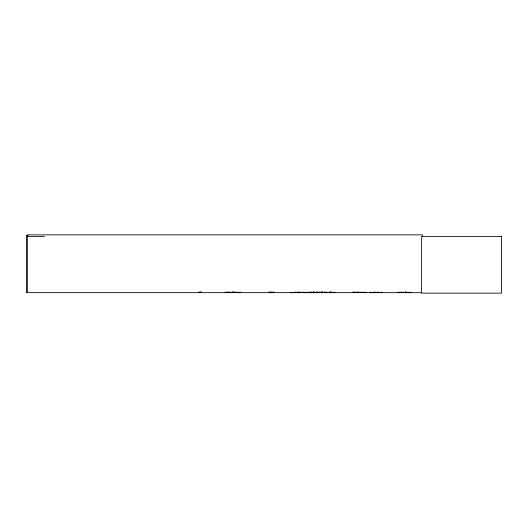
<?xml version="1.0" encoding="UTF-8"?>
<svg xmlns="http://www.w3.org/2000/svg" width="528" height="528" viewBox="0 0 528 528"><rect width="100%" height="100%" fill="white"/><g stroke="black" fill="none" stroke-linecap="round" stroke-linejoin="round"><path stroke-width="0.79" d="M409.438 292.637L409.438 292.189M317.137 292.585L317.163 292.189M361.357 292.585L361.39 292.189M309.936 292.585L309.976 292.189M315.051 292.585L315.091 292.189M317.288 292.585L317.328 292.189M322.225 292.598L322.238 292.189M322.403 292.585L322.41 292.07M369.989 292.657L382.054 292.611M290.961 292.657L297.865 292.598M297.673 292.598L297.62 291.951M270.204 292.585L270.191 292.07M274.454 292.598L274.507 292.228M233.138 292.585L233.066 292.189M233.495 292.585L233.495 292.189M228.466 292.598L228.433 292.189M228.03 292.598L228.017 292.07M370.161 292.598L370.194 292.228M291.179 292.598L291.218 292.228L291.251 292.657M317.348 292.598L317.295 292.07M326.271 292.598L326.324 292.228M224.948 292.598L240.735 292.624M228.327 292.598L228.38 292.228M269.597 292.598L269.656 292.228L269.709 292.657M28.05 235.462L26.4 235.462L26.4 292.657L421.595 292.657M26.4 236.524L44.51 236.524M226.063 292.288L240.722 292.288M298.538 292.288L309.111 292.288M355.766 292.288L366.34 292.288M397.828 292.288L408.395 292.288M226.043 292.426L240.742 292.426M298.518 292.426L309.131 292.439M355.747 292.426L366.359 292.439M397.808 292.439L408.421 292.426M274.507 292.538L268.838 292.598L268.831 292.228M298.531 292.624L334.897 292.637M352.856 292.228L366.353 292.624M397.815 292.624L411.16 292.657M316.292 292.598L316.318 292.07M315.988 292.598L315.929 292.228L315.876 292.657M313.698 292.585L313.764 292.07M236.518 292.598L236.465 292.228L236.412 292.657M333.894 292.598L333.841 292.228M330.033 292.598L330.106 291.951M273.313 292.598L273.299 292.07M273.002 292.585L273.075 292.189M357.199 292.598L357.146 292.228M313.995 292.585L313.995 292.07M273.141 292.585L273.154 292.07M319.103 292.585L319.11 292.07M374.504 292.585L374.524 292.07M321.611 292.585L321.704 292.07M319.374 292.585L319.367 292.07M314.259 292.585L314.252 292.07M409.49 292.598L409.49 292.189M401.003 292.598L401.003 292.189M422.42 236.524L422.42 234.868L27.331 234.868L27.331 292.657M409.972 292.189L409.972 292.657M405.874 292.07L405.874 292.657M405.577 292.07L405.577 292.657M405.385 292.07L405.346 292.657M401.478 292.189L401.478 292.657M381.823 292.189L381.823 292.657M378.932 292.189L378.932 292.657M377.804 292.07L377.804 292.657M377.546 292.07L377.579 292.657M374.794 292.07L374.794 292.657M374.497 292.07L374.471 292.657M374.246 292.07L374.246 292.657M371.118 292.189L371.118 292.657M370.22 292.189L370.22 292.657M357.984 292.07L357.984 292.657M357.713 292.07L357.713 292.657M357.093 292.189L357.093 292.657M354.209 292.07L354.209 292.657M354.057 292.07L354.057 292.657M353.575 292.189L353.575 292.657M352.803 292.189L352.803 292.657M334.712 292.189L334.712 292.657M333.795 292.189L333.795 292.657M331.696 291.951L331.696 292.657M330.97 292.07L330.97 292.657M330.832 292.07L330.832 292.657M330.568 292.07L330.568 292.657M330.297 292.07L330.297 292.657M329.657 292.189L329.657 292.657M326.898 292.189L326.924 292.657M326.687 292.189L326.687 292.657M326.377 292.189L326.377 292.657M325.743 292.189L325.743 292.657M325.202 292.07L325.202 292.657M325.063 292.07L325.063 292.657M324.37 291.951L324.37 292.657M322.78 291.951L322.78 292.657M322.667 292.07L322.667 292.657M321.981 291.951L321.935 292.657M321.572 292.189L321.572 292.657M321.156 291.951L321.156 292.657M319.057 292.189L319.057 292.657M317.724 292.189L317.724 292.657M317.552 292.07L317.552 292.657M316.463 292.07L316.463 292.657M314.219 292.189L314.219 292.657M313.876 292.07L313.797 292.657M313.625 292.189L313.625 292.657M313.493 292.07L313.493 292.657M313.427 292.189L313.427 292.657M313.203 291.951L313.203 292.657M311.777 291.951L311.777 292.657M311.045 292.07L311.045 292.657M310.9 292.07L310.9 292.657M309.639 292.189L309.639 292.657M309.355 292.189L309.355 292.657M299.053 291.951L299.053 292.657M298.228 291.951L298.228 292.657M297.937 292.189L297.937 292.657M295.291 292.07L295.291 292.657M295.06 292.07L295.06 292.657M274.56 292.189L274.56 292.657M272.936 292.189L272.936 292.657M271.96 292.189L271.96 292.657M271.781 292.07L271.781 292.657M271.702 292.07L271.702 292.657M270.27 292.189L270.27 292.657M270.092 292.07L270.039 292.657M269.947 292.07L269.947 292.657M268.739 292.189L268.785 292.657M236.59 292.189L236.59 292.657M234.115 292.07L234.115 292.657M234.016 292.07L233.937 292.657L233.911 292.07M233.699 292.189L233.699 292.657M232.445 292.07L232.445 292.657M232.36 292.07L232.294 292.657M232.208 292.07L232.208 292.657M229.363 292.189L229.409 292.657M228.862 292.189L228.862 292.657M227.911 292.07L227.898 292.657M227.812 292.07L227.812 292.657M225.515 292.189L225.515 292.657M225.337 292.189L225.337 292.657M201.003 291.951L201.003 292.657M200.594 291.951L200.594 292.657M200.178 291.951L200.178 292.657M199.769 291.951L199.769 292.657M198.528 291.951L198.528 292.657M501.6 236.524L421.489 236.524L421.489 293.132L501.6 293.132L501.6 236.524M405.095 292.657L405.095 292.07L405.049 292.657"/></g></svg>
